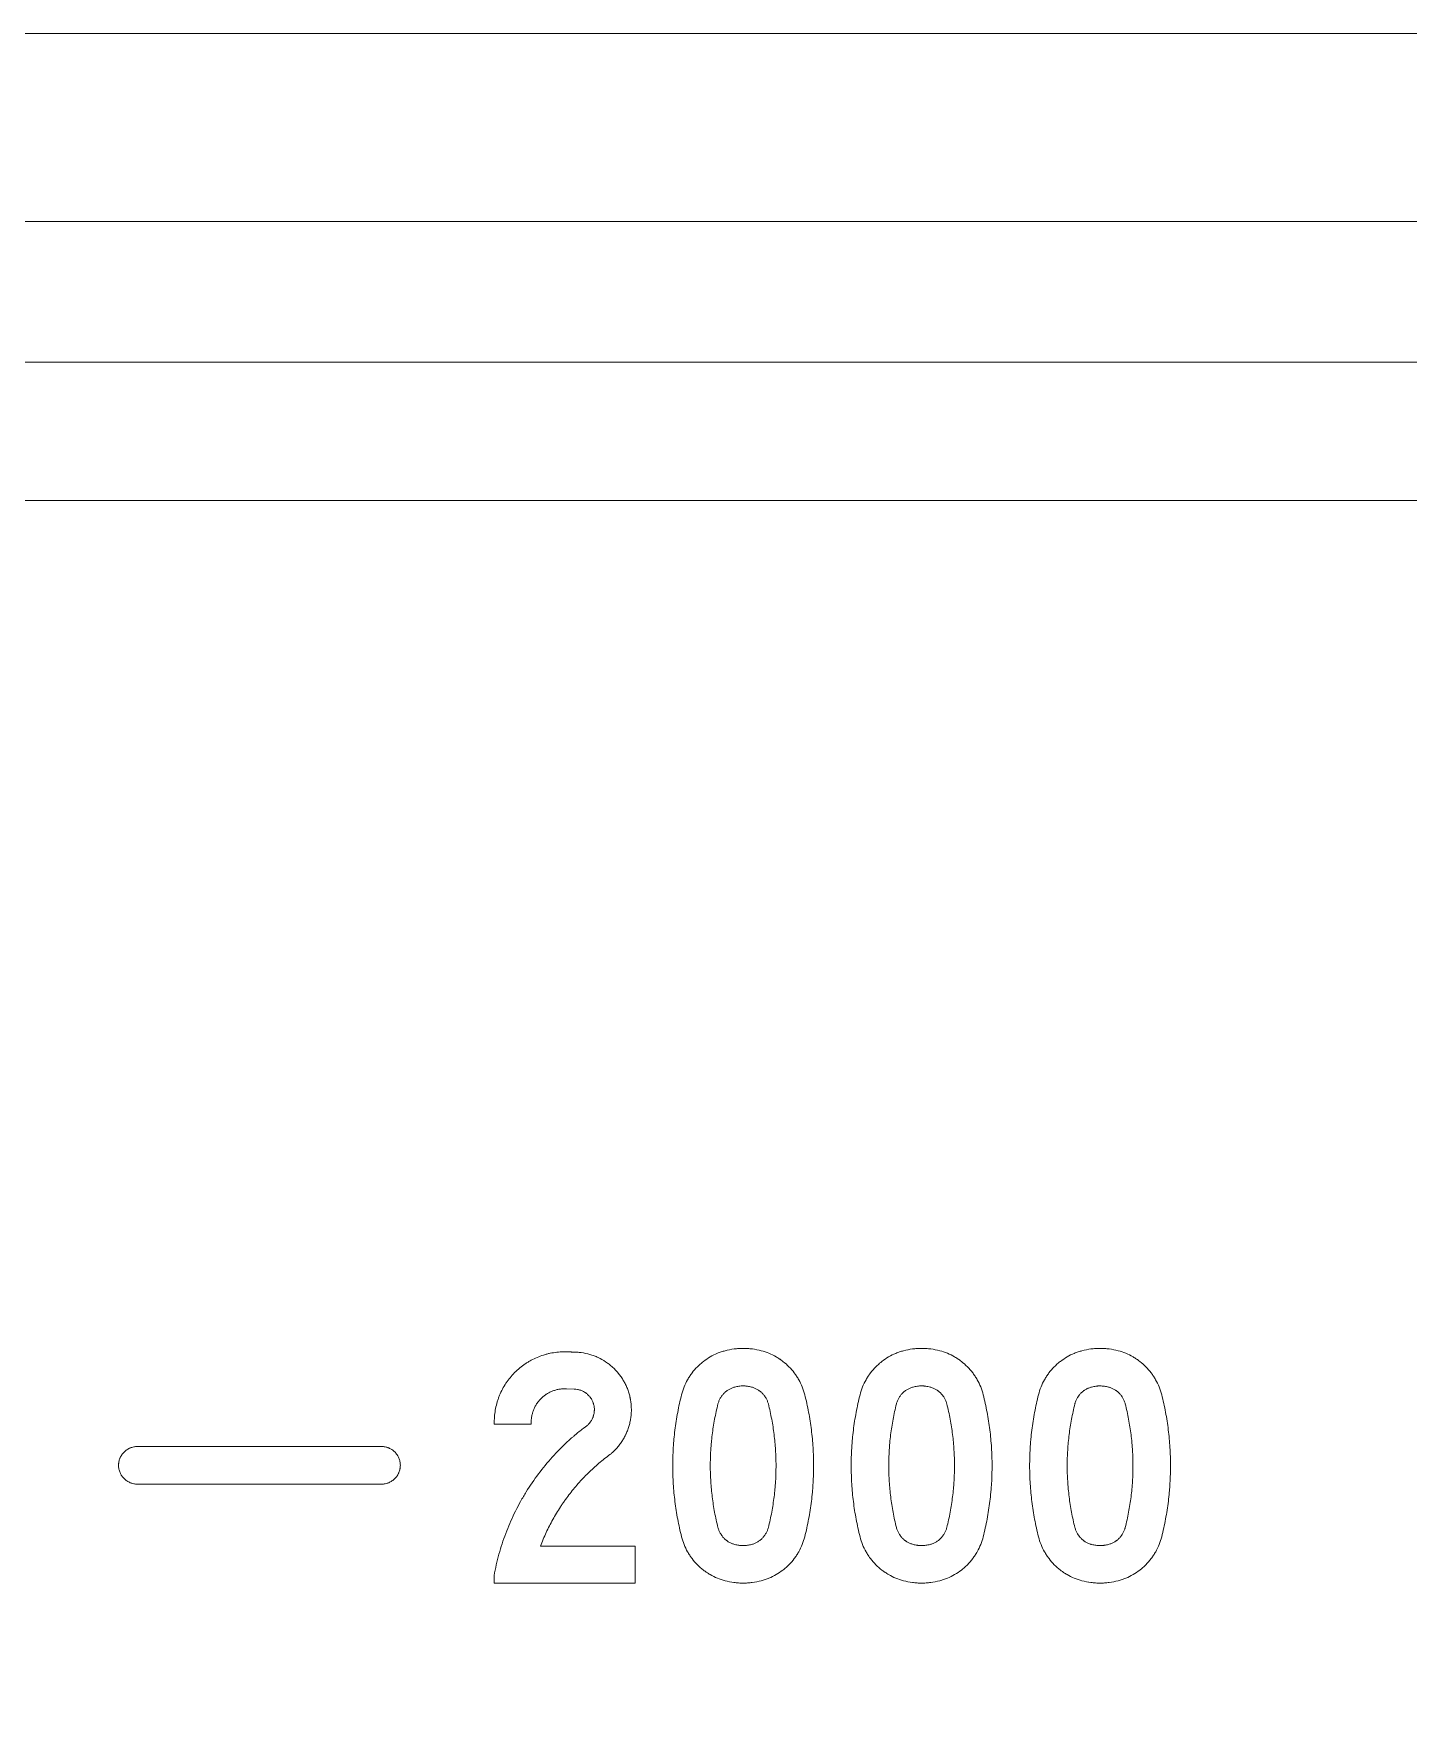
# Model space of a CAD drawing. Header units: millimetres. Extents: x 4664 to 8864, y -38 to 2932.
# Drawn here: x 5854.3 to 5879.79, y 1140.01 to 1171.16 of the extents above; entities that cross this region are included whole.
import ezdxf

# ---------------------------------------------------------------- set-up
doc = ezdxf.new("R2010")
doc.units = ezdxf.units.MM

msp = doc.modelspace()

# ---------------------------------------------------------------- linework, layer by layer
at = {"lineweight": 5}
for p, q in [((5649.295, 1171.16), (5963.831, 1171.16)), ((5963.831, 1167.678), (5649.295, 1167.678)), ((5961.219, 1165.066), (5842.99, 1165.066)), ((5926.807, 1162.505), (5843.507, 1162.505)), ((5864.321, 1146.025), (5864.182, 1146.029)), ((5862.84, 1145.376), (5862.84, 1145.413)), ((5863.526, 1145.376), (5862.84, 1145.376)), ((5856.223, 1144.959), (5860.75, 1144.959)), ((5860.75, 1144.263), (5856.223, 1144.263)), ((5863.697, 1143.112), (5865.452, 1143.112)), ((5865.452, 1143.112), (5865.452, 1142.427)), ((5862.84, 1142.427), (5862.84, 1142.553)), ((5865.452, 1142.427), (5862.84, 1142.427))]:
    msp.add_line(p, q, dxfattribs=at)
for radius, start, end in [(143.338, 281.4552, 357.26473), (120.442, 285.01823, 356.70933)]:
    msp.add_arc((5806.563, 1169.419), radius, start, end, dxfattribs=at)
for points, knots in [([(5862.84, 1145.413), (5862.84, 1145.456), (5862.842, 1145.498), (5862.85, 1145.582), (5862.856, 1145.624), (5862.873, 1145.707), (5862.883, 1145.748), (5862.898, 1145.799), (5862.901, 1145.809), (5862.908, 1145.83), (5862.912, 1145.84), (5862.922, 1145.87), (5862.93, 1145.89), (5862.954, 1145.949), (5862.99, 1146.026), (5863.034, 1146.098), (5863.069, 1146.151), (5863.081, 1146.169), (5863.1, 1146.194), (5863.106, 1146.203), (5863.119, 1146.22), (5863.126, 1146.228), (5863.16, 1146.269), (5863.188, 1146.301), (5863.248, 1146.361), (5863.279, 1146.389), (5863.344, 1146.443), (5863.378, 1146.468), (5863.422, 1146.498), (5863.431, 1146.504), (5863.449, 1146.516), (5863.476, 1146.532), (5863.503, 1146.548), (5863.559, 1146.578), (5863.634, 1146.615), (5863.713, 1146.644), (5863.774, 1146.662), (5863.794, 1146.668), (5863.825, 1146.676), (5863.835, 1146.679), (5863.855, 1146.684), (5863.866, 1146.686), (5863.918, 1146.697), (5864.001, 1146.71), (5864.085, 1146.715), (5864.127, 1146.715)], [0, 0, 0, 0, 0.0625, 0.0625, 0.125, 0.125, 0.1875, 0.1875, 0.203125, 0.203125, 0.21875, 0.21875, 0.25, 0.25, 0.3125, 0.375, 0.375, 0.40625, 0.40625, 0.421875, 0.421875, 0.4375, 0.4375, 0.5, 0.5, 0.5625, 0.5625, 0.625, 0.625, 0.640625, 0.640625, 0.65625, 0.6875, 0.6875, 0.75, 0.8125, 0.8125, 0.84375, 0.84375, 0.859375, 0.859375, 0.875, 0.875, 0.9375, 1, 1, 1, 1]), ([(5864.127, 1146.715), (5864.13, 1146.715), (5864.136, 1146.716), (5864.146, 1146.716), (5864.155, 1146.716), (5864.165, 1146.716), (5864.175, 1146.715), (5864.184, 1146.715), (5864.194, 1146.715), (5864.203, 1146.715), (5864.213, 1146.715), (5864.223, 1146.714), (5864.233, 1146.714), (5864.243, 1146.714), (5864.252, 1146.713), (5864.262, 1146.713), (5864.272, 1146.712), (5864.282, 1146.711), (5864.289, 1146.711), (5864.292, 1146.711)], [0, 0, 0, 0, 0.056923, 0.114084, 0.171482, 0.229117, 0.28699, 0.345101, 0.40345, 0.462035, 0.520859, 0.57992, 0.639219, 0.698755, 0.758529, 0.81854, 0.878789, 0.939276, 1, 1, 1, 1]), ([(5864.292, 1146.711), (5864.32, 1146.711), (5864.374, 1146.71), (5864.427, 1146.705), (5864.507, 1146.694), (5864.56, 1146.683), (5864.625, 1146.664), (5864.638, 1146.66), (5864.664, 1146.651), (5864.677, 1146.647), (5864.715, 1146.632), (5864.739, 1146.622), (5864.813, 1146.588), (5864.859, 1146.561), (5864.927, 1146.516), (5864.949, 1146.501), (5864.976, 1146.48), (5864.981, 1146.475), (5864.991, 1146.467), (5865.007, 1146.454), (5865.022, 1146.44), (5865.072, 1146.395), (5865.109, 1146.356), (5865.16, 1146.293), (5865.176, 1146.271), (5865.199, 1146.238), (5865.207, 1146.226), (5865.218, 1146.209), (5865.222, 1146.203), (5865.229, 1146.191), (5865.246, 1146.162), (5865.275, 1146.108), (5865.308, 1146.034), (5865.334, 1145.957), (5865.349, 1145.904), (5865.356, 1145.871), (5865.358, 1145.864), (5865.36, 1145.85), (5865.364, 1145.83), (5865.368, 1145.81), (5865.374, 1145.77), (5865.38, 1145.715), (5865.382, 1145.634), (5865.38, 1145.579), (5865.376, 1145.538), (5865.375, 1145.524), (5865.371, 1145.497), (5865.37, 1145.483), (5865.363, 1145.443), (5865.352, 1145.389), (5865.33, 1145.31), (5865.311, 1145.259), (5865.295, 1145.221), (5865.287, 1145.202), (5865.278, 1145.183), (5865.272, 1145.171), (5865.269, 1145.164), (5865.254, 1145.134), (5865.227, 1145.086), (5865.182, 1145.017), (5865.132, 1144.953), (5865.095, 1144.912), (5865.066, 1144.882), (5865.056, 1144.873), (5865.036, 1144.854), (5865.026, 1144.844), (5865.015, 1144.835)], [0, 0, 0, 0, 0.03125, 0.0625, 0.0625, 0.125, 0.125, 0.140625, 0.140625, 0.15625, 0.15625, 0.1875, 0.1875, 0.25, 0.25, 0.28125, 0.28125, 0.289063, 0.289063, 0.296875, 0.3125, 0.3125, 0.375, 0.375, 0.40625, 0.40625, 0.421875, 0.421875, 0.429688, 0.429688, 0.4375, 0.46875, 0.5, 0.53125, 0.5625, 0.5625, 0.570313, 0.570313, 0.578125, 0.59375, 0.59375, 0.625, 0.65625, 0.6875, 0.6875, 0.703125, 0.703125, 0.71875, 0.71875, 0.75, 0.78125, 0.8125, 0.8125, 0.828125, 0.835938, 0.835938, 0.84375, 0.84375, 0.875, 0.90625, 0.9375, 0.96875, 0.96875, 0.984375, 0.984375, 1, 1, 1, 1]), ([(5866.312, 1145.92), (5866.324, 1145.969), (5866.34, 1146.017), (5866.377, 1146.11), (5866.399, 1146.155), (5866.436, 1146.22), (5866.449, 1146.242), (5866.477, 1146.284), (5866.491, 1146.305), (5866.537, 1146.365), (5866.57, 1146.403), (5866.622, 1146.456), (5866.641, 1146.473), (5866.669, 1146.498), (5866.678, 1146.506), (5866.698, 1146.522), (5866.708, 1146.53), (5866.758, 1146.569), (5866.799, 1146.597), (5866.885, 1146.647), (5866.93, 1146.669), (5866.999, 1146.697), (5867.022, 1146.706), (5867.07, 1146.722), (5867.094, 1146.729), (5867.118, 1146.736)], [0, 0, 0, 0, 0.125, 0.125, 0.25, 0.25, 0.3125, 0.3125, 0.375, 0.375, 0.5, 0.5, 0.5625, 0.5625, 0.59375, 0.59375, 0.625, 0.625, 0.75, 0.75, 0.875, 0.875, 0.9375, 0.9375, 1, 1, 1, 1]), ([(5867.118, 1146.736), (5867.173, 1146.751), (5867.229, 1146.761), (5867.341, 1146.776), (5867.397, 1146.78), (5867.481, 1146.78), (5867.51, 1146.779), (5867.552, 1146.776), (5867.566, 1146.775), (5867.595, 1146.772), (5867.609, 1146.771), (5867.679, 1146.761), (5867.735, 1146.75), (5867.79, 1146.736)], [0, 0, 0, 0, 0.25, 0.25, 0.5, 0.5, 0.625, 0.625, 0.6875, 0.6875, 0.75, 0.75, 1, 1, 1, 1]), ([(5867.79, 1146.736), (5867.735, 1146.75), (5867.68, 1146.761), (5867.568, 1146.776), (5867.512, 1146.78), (5867.427, 1146.78), (5867.399, 1146.779), (5867.357, 1146.776), (5867.342, 1146.775), (5867.314, 1146.772), (5867.3, 1146.771), (5867.229, 1146.762), (5867.173, 1146.751), (5867.118, 1146.736)], [0, 0, 0, 0, 0.25, 0.25, 0.5, 0.5, 0.625, 0.625, 0.6875, 0.6875, 0.75, 0.75, 1, 1, 1, 1]), ([(5867.79, 1146.736), (5867.839, 1146.723), (5867.886, 1146.707), (5867.978, 1146.669), (5868.023, 1146.647), (5868.087, 1146.609), (5868.109, 1146.596), (5868.135, 1146.578), (5868.14, 1146.575), (5868.15, 1146.567), (5868.166, 1146.557), (5868.181, 1146.545), (5868.23, 1146.507), (5868.268, 1146.474), (5868.338, 1146.403), (5868.371, 1146.365), (5868.405, 1146.32), (5868.409, 1146.315), (5868.416, 1146.305), (5868.42, 1146.299), (5868.431, 1146.284), (5868.438, 1146.274), (5868.459, 1146.242), (5868.472, 1146.22), (5868.509, 1146.155), (5868.53, 1146.11), (5868.568, 1146.017), (5868.583, 1145.969), (5868.596, 1145.92)], [0, 0, 0, 0, 0.125, 0.125, 0.25, 0.25, 0.3125, 0.3125, 0.328125, 0.328125, 0.34375, 0.375, 0.375, 0.5, 0.5, 0.625, 0.625, 0.640625, 0.640625, 0.65625, 0.65625, 0.6875, 0.6875, 0.75, 0.75, 0.875, 0.875, 1, 1, 1, 1]), ([(5869.62, 1145.92), (5869.633, 1145.969), (5869.648, 1146.017), (5869.686, 1146.11), (5869.707, 1146.155), (5869.738, 1146.21), (5869.745, 1146.22), (5869.758, 1146.242), (5869.765, 1146.253), (5869.785, 1146.285), (5869.8, 1146.305), (5869.845, 1146.365), (5869.878, 1146.403), (5869.931, 1146.456), (5869.949, 1146.473), (5869.977, 1146.498), (5869.992, 1146.511), (5870.006, 1146.522), (5870.016, 1146.53), (5870.021, 1146.534), (5870.066, 1146.569), (5870.108, 1146.597), (5870.194, 1146.647), (5870.238, 1146.669), (5870.296, 1146.692), (5870.307, 1146.697), (5870.331, 1146.706), (5870.343, 1146.71), (5870.378, 1146.722), (5870.402, 1146.729), (5870.426, 1146.736)], [0, 0, 0, 0, 0.125, 0.125, 0.25, 0.25, 0.28125, 0.28125, 0.3125, 0.3125, 0.375, 0.375, 0.5, 0.5, 0.5625, 0.5625, 0.59375, 0.609375, 0.609375, 0.625, 0.625, 0.75, 0.75, 0.875, 0.875, 0.90625, 0.90625, 0.9375, 0.9375, 1, 1, 1, 1]), ([(5870.426, 1146.736), (5870.482, 1146.751), (5870.537, 1146.761), (5870.649, 1146.776), (5870.705, 1146.78), (5870.79, 1146.78), (5870.818, 1146.779), (5870.861, 1146.776), (5870.875, 1146.775), (5870.903, 1146.772), (5870.917, 1146.771), (5870.988, 1146.761), (5871.043, 1146.75), (5871.098, 1146.736)], [0, 0, 0, 0, 0.25, 0.25, 0.5, 0.5, 0.625, 0.625, 0.6875, 0.6875, 0.75, 0.75, 1, 1, 1, 1]), ([(5871.098, 1146.736), (5871.043, 1146.75), (5870.988, 1146.761), (5870.876, 1146.776), (5870.82, 1146.78), (5870.736, 1146.78), (5870.708, 1146.779), (5870.665, 1146.776), (5870.651, 1146.775), (5870.622, 1146.772), (5870.608, 1146.771), (5870.538, 1146.762), (5870.482, 1146.751), (5870.426, 1146.736)], [0, 0, 0, 0, 0.25, 0.25, 0.5, 0.5, 0.625, 0.625, 0.6875, 0.6875, 0.75, 0.75, 1, 1, 1, 1]), ([(5871.098, 1146.736), (5871.147, 1146.723), (5871.194, 1146.707), (5871.286, 1146.669), (5871.331, 1146.647), (5871.396, 1146.609), (5871.417, 1146.596), (5871.443, 1146.578), (5871.448, 1146.575), (5871.459, 1146.568), (5871.474, 1146.557), (5871.489, 1146.545), (5871.539, 1146.507), (5871.576, 1146.474), (5871.646, 1146.403), (5871.679, 1146.365), (5871.713, 1146.32), (5871.717, 1146.315), (5871.725, 1146.305), (5871.728, 1146.3), (5871.739, 1146.284), (5871.746, 1146.274), (5871.767, 1146.242), (5871.78, 1146.221), (5871.817, 1146.155), (5871.839, 1146.11), (5871.876, 1146.017), (5871.892, 1145.969), (5871.904, 1145.92)], [0, 0, 0, 0, 0.125, 0.125, 0.25, 0.25, 0.3125, 0.3125, 0.328125, 0.328125, 0.34375, 0.375, 0.375, 0.5, 0.5, 0.625, 0.625, 0.640625, 0.640625, 0.65625, 0.65625, 0.6875, 0.6875, 0.75, 0.75, 0.875, 0.875, 1, 1, 1, 1]), ([(5872.929, 1145.92), (5872.941, 1145.969), (5872.957, 1146.017), (5872.994, 1146.11), (5873.016, 1146.155), (5873.047, 1146.21), (5873.053, 1146.221), (5873.066, 1146.242), (5873.073, 1146.253), (5873.094, 1146.285), (5873.108, 1146.305), (5873.154, 1146.365), (5873.187, 1146.403), (5873.239, 1146.456), (5873.258, 1146.474), (5873.286, 1146.499), (5873.3, 1146.511), (5873.315, 1146.523), (5873.325, 1146.531), (5873.33, 1146.534), (5873.375, 1146.569), (5873.416, 1146.597), (5873.502, 1146.647), (5873.547, 1146.669), (5873.604, 1146.692), (5873.616, 1146.697), (5873.639, 1146.706), (5873.651, 1146.71), (5873.687, 1146.722), (5873.711, 1146.729), (5873.735, 1146.736)], [0, 0, 0, 0, 0.125, 0.125, 0.25, 0.25, 0.28125, 0.28125, 0.3125, 0.3125, 0.375, 0.375, 0.5, 0.5, 0.5625, 0.5625, 0.59375, 0.609375, 0.609375, 0.625, 0.625, 0.75, 0.75, 0.875, 0.875, 0.90625, 0.90625, 0.9375, 0.9375, 1, 1, 1, 1]), ([(5873.735, 1146.736), (5873.79, 1146.751), (5873.846, 1146.761), (5873.957, 1146.776), (5874.014, 1146.78), (5874.098, 1146.78), (5874.126, 1146.779), (5874.169, 1146.776), (5874.183, 1146.775), (5874.211, 1146.772), (5874.226, 1146.771), (5874.296, 1146.761), (5874.352, 1146.75), (5874.407, 1146.736)], [0, 0, 0, 0, 0.25, 0.25, 0.5, 0.5, 0.625, 0.625, 0.6875, 0.6875, 0.75, 0.75, 1, 1, 1, 1]), ([(5874.407, 1146.736), (5874.352, 1146.75), (5874.296, 1146.761), (5874.185, 1146.776), (5874.129, 1146.78), (5874.044, 1146.78), (5874.016, 1146.779), (5873.973, 1146.776), (5873.959, 1146.775), (5873.931, 1146.772), (5873.917, 1146.771), (5873.846, 1146.762), (5873.79, 1146.751), (5873.735, 1146.736)], [0, 0, 0, 0, 0.25, 0.25, 0.5, 0.5, 0.625, 0.625, 0.6875, 0.6875, 0.75, 0.75, 1, 1, 1, 1]), ([(5874.407, 1146.736), (5874.455, 1146.723), (5874.503, 1146.707), (5874.594, 1146.669), (5874.639, 1146.647), (5874.704, 1146.609), (5874.725, 1146.596), (5874.751, 1146.579), (5874.756, 1146.575), (5874.767, 1146.568), (5874.782, 1146.557), (5874.797, 1146.546), (5874.847, 1146.507), (5874.884, 1146.474), (5874.954, 1146.403), (5874.987, 1146.366), (5875.021, 1146.32), (5875.025, 1146.315), (5875.033, 1146.305), (5875.036, 1146.3), (5875.047, 1146.284), (5875.055, 1146.274), (5875.075, 1146.242), (5875.088, 1146.221), (5875.125, 1146.155), (5875.147, 1146.11), (5875.184, 1146.017), (5875.2, 1145.969), (5875.213, 1145.92)], [0, 0, 0, 0, 0.125, 0.125, 0.25, 0.25, 0.3125, 0.3125, 0.328125, 0.328125, 0.34375, 0.375, 0.375, 0.5, 0.5, 0.625, 0.625, 0.640625, 0.640625, 0.65625, 0.65625, 0.6875, 0.6875, 0.75, 0.75, 0.875, 0.875, 1, 1, 1, 1]), ([(5864.182, 1146.029), (5864.16, 1146.03), (5864.138, 1146.03), (5864.095, 1146.029), (5864.074, 1146.027), (5864.031, 1146.02), (5864.01, 1146.016), (5863.978, 1146.008), (5863.968, 1146.005), (5863.947, 1145.998), (5863.937, 1145.995), (5863.906, 1145.984), (5863.867, 1145.966), (5863.829, 1145.945), (5863.806, 1145.93), (5863.801, 1145.927), (5863.792, 1145.921), (5863.788, 1145.918), (5863.774, 1145.908), (5863.766, 1145.902), (5863.74, 1145.881), (5863.707, 1145.852), (5863.678, 1145.82), (5863.657, 1145.795), (5863.651, 1145.786), (5863.641, 1145.773), (5863.638, 1145.768), (5863.631, 1145.759), (5863.628, 1145.755), (5863.613, 1145.732), (5863.592, 1145.694), (5863.574, 1145.654), (5863.562, 1145.623), (5863.558, 1145.613), (5863.553, 1145.597), (5863.552, 1145.592), (5863.549, 1145.582), (5863.547, 1145.576), (5863.54, 1145.55), (5863.536, 1145.528), (5863.529, 1145.485), (5863.527, 1145.464), (5863.525, 1145.42), (5863.525, 1145.398), (5863.526, 1145.376)], [0, 0, 0, 0, 0.0625, 0.0625, 0.125, 0.125, 0.1875, 0.1875, 0.21875, 0.21875, 0.25, 0.25, 0.3125, 0.375, 0.375, 0.390625, 0.390625, 0.40625, 0.40625, 0.4375, 0.4375, 0.5, 0.5625, 0.5625, 0.59375, 0.59375, 0.609375, 0.609375, 0.625, 0.625, 0.6875, 0.75, 0.75, 0.78125, 0.78125, 0.796875, 0.796875, 0.8125, 0.8125, 0.875, 0.875, 0.9375, 0.9375, 1, 1, 1, 1]), ([(5864.51, 1145.312), (5864.528, 1145.323), (5864.561, 1145.347), (5864.591, 1145.376), (5864.608, 1145.396), (5864.611, 1145.4), (5864.617, 1145.408), (5864.627, 1145.421), (5864.635, 1145.434), (5864.651, 1145.46), (5864.66, 1145.479), (5864.67, 1145.503), (5864.672, 1145.508), (5864.675, 1145.518), (5864.68, 1145.533), (5864.684, 1145.548), (5864.691, 1145.578), (5864.694, 1145.598), (5864.695, 1145.624), (5864.695, 1145.63), (5864.696, 1145.64), (5864.696, 1145.656), (5864.695, 1145.671), (5864.691, 1145.702), (5864.688, 1145.722), (5864.681, 1145.747), (5864.679, 1145.752), (5864.676, 1145.762), (5864.671, 1145.777), (5864.665, 1145.791), (5864.653, 1145.819), (5864.643, 1145.837), (5864.628, 1145.858), (5864.626, 1145.862), (5864.619, 1145.871), (5864.616, 1145.875), (5864.607, 1145.887), (5864.6, 1145.895), (5864.579, 1145.917), (5864.564, 1145.931), (5864.544, 1145.947), (5864.54, 1145.95), (5864.532, 1145.956), (5864.528, 1145.959), (5864.515, 1145.967), (5864.506, 1145.973), (5864.479, 1145.987), (5864.461, 1145.996), (5864.432, 1146.006), (5864.422, 1146.009), (5864.407, 1146.013), (5864.402, 1146.014), (5864.392, 1146.017), (5864.387, 1146.018), (5864.362, 1146.022), (5864.342, 1146.025), (5864.321, 1146.025)], [0, 0, 0, 0, 0.0625, 0.125, 0.125, 0.140625, 0.140625, 0.15625, 0.1875, 0.1875, 0.25, 0.25, 0.265625, 0.265625, 0.28125, 0.3125, 0.3125, 0.375, 0.375, 0.390625, 0.390625, 0.40625, 0.4375, 0.4375, 0.5, 0.5, 0.515625, 0.515625, 0.53125, 0.5625, 0.5625, 0.625, 0.625, 0.640625, 0.640625, 0.65625, 0.65625, 0.6875, 0.6875, 0.75, 0.75, 0.765625, 0.765625, 0.78125, 0.78125, 0.8125, 0.8125, 0.875, 0.875, 0.90625, 0.90625, 0.921875, 0.921875, 0.9375, 0.9375, 1, 1, 1, 1]), ([(5866.987, 1145.749), (5866.992, 1145.768), (5866.998, 1145.786), (5867.012, 1145.822), (5867.021, 1145.839), (5867.035, 1145.865), (5867.04, 1145.873), (5867.051, 1145.889), (5867.056, 1145.897), (5867.074, 1145.92), (5867.086, 1145.935), (5867.107, 1145.955), (5867.114, 1145.962), (5867.128, 1145.975), (5867.135, 1145.981), (5867.159, 1145.999), (5867.175, 1146.009), (5867.208, 1146.028), (5867.225, 1146.037), (5867.251, 1146.048), (5867.26, 1146.051), (5867.279, 1146.057), (5867.288, 1146.06), (5867.297, 1146.063)], [0, 0, 0, 0, 0.125, 0.125, 0.25, 0.25, 0.3125, 0.3125, 0.375, 0.375, 0.5, 0.5, 0.5625, 0.5625, 0.625, 0.625, 0.75, 0.75, 0.875, 0.875, 0.9375, 0.9375, 1, 1, 1, 1]), ([(5867.297, 1146.063), (5867.323, 1146.07), (5867.349, 1146.075), (5867.401, 1146.082), (5867.427, 1146.083), (5867.467, 1146.083), (5867.48, 1146.083), (5867.5, 1146.082), (5867.506, 1146.081), (5867.52, 1146.08), (5867.526, 1146.079), (5867.559, 1146.075), (5867.585, 1146.07), (5867.611, 1146.063)], [0, 0, 0, 0, 0.25, 0.25, 0.5, 0.5, 0.625, 0.625, 0.6875, 0.6875, 0.75, 0.75, 1, 1, 1, 1]), ([(5867.611, 1146.063), (5867.629, 1146.058), (5867.648, 1146.052), (5867.683, 1146.037), (5867.7, 1146.028), (5867.725, 1146.014), (5867.733, 1146.009), (5867.745, 1146.001), (5867.749, 1145.998), (5867.757, 1145.992), (5867.761, 1145.989), (5867.78, 1145.975), (5867.795, 1145.962), (5867.822, 1145.935), (5867.834, 1145.92), (5867.849, 1145.901), (5867.852, 1145.897), (5867.857, 1145.889), (5867.865, 1145.877), (5867.873, 1145.865), (5867.887, 1145.839), (5867.896, 1145.822), (5867.91, 1145.786), (5867.916, 1145.768), (5867.921, 1145.749)], [0, 0, 0, 0, 0.125, 0.125, 0.25, 0.25, 0.3125, 0.3125, 0.34375, 0.34375, 0.375, 0.375, 0.5, 0.5, 0.625, 0.625, 0.65625, 0.65625, 0.6875, 0.75, 0.75, 0.875, 0.875, 1, 1, 1, 1]), ([(5870.295, 1145.749), (5870.3, 1145.768), (5870.306, 1145.786), (5870.321, 1145.822), (5870.329, 1145.839), (5870.343, 1145.865), (5870.348, 1145.873), (5870.359, 1145.889), (5870.365, 1145.897), (5870.382, 1145.92), (5870.395, 1145.935), (5870.415, 1145.955), (5870.422, 1145.962), (5870.436, 1145.975), (5870.444, 1145.981), (5870.467, 1145.999), (5870.483, 1146.009), (5870.516, 1146.028), (5870.533, 1146.037), (5870.56, 1146.048), (5870.569, 1146.051), (5870.587, 1146.057), (5870.596, 1146.06), (5870.606, 1146.063)], [0, 0, 0, 0, 0.125, 0.125, 0.25, 0.25, 0.3125, 0.3125, 0.375, 0.375, 0.5, 0.5, 0.5625, 0.5625, 0.625, 0.625, 0.75, 0.75, 0.875, 0.875, 0.9375, 0.9375, 1, 1, 1, 1]), ([(5870.606, 1146.063), (5870.631, 1146.07), (5870.657, 1146.075), (5870.709, 1146.082), (5870.736, 1146.083), (5870.775, 1146.083), (5870.788, 1146.083), (5870.808, 1146.082), (5870.815, 1146.081), (5870.828, 1146.08), (5870.835, 1146.079), (5870.867, 1146.075), (5870.893, 1146.07), (5870.919, 1146.063)], [0, 0, 0, 0, 0.25, 0.25, 0.5, 0.5, 0.625, 0.625, 0.6875, 0.6875, 0.75, 0.75, 1, 1, 1, 1]), ([(5870.919, 1146.063), (5870.938, 1146.058), (5870.956, 1146.052), (5870.991, 1146.037), (5871.008, 1146.028), (5871.033, 1146.014), (5871.042, 1146.009), (5871.054, 1146.001), (5871.058, 1145.998), (5871.066, 1145.992), (5871.069, 1145.99), (5871.088, 1145.975), (5871.103, 1145.962), (5871.13, 1145.935), (5871.142, 1145.92), (5871.157, 1145.901), (5871.16, 1145.897), (5871.166, 1145.889), (5871.174, 1145.877), (5871.181, 1145.865), (5871.196, 1145.839), (5871.204, 1145.822), (5871.218, 1145.786), (5871.224, 1145.768), (5871.229, 1145.749)], [0, 0, 0, 0, 0.125, 0.125, 0.25, 0.25, 0.3125, 0.3125, 0.34375, 0.34375, 0.375, 0.375, 0.5, 0.5, 0.625, 0.625, 0.65625, 0.65625, 0.6875, 0.75, 0.75, 0.875, 0.875, 1, 1, 1, 1]), ([(5873.914, 1146.063), (5873.895, 1146.058), (5873.859, 1146.046), (5873.825, 1146.029), (5873.8, 1146.014), (5873.792, 1146.009), (5873.78, 1146.001), (5873.776, 1145.998), (5873.768, 1145.993), (5873.764, 1145.99), (5873.745, 1145.975), (5873.73, 1145.962), (5873.703, 1145.935), (5873.691, 1145.921), (5873.676, 1145.901), (5873.673, 1145.897), (5873.667, 1145.889), (5873.659, 1145.877), (5873.652, 1145.865), (5873.637, 1145.84), (5873.629, 1145.822), (5873.618, 1145.795), (5873.615, 1145.786), (5873.61, 1145.772), (5873.609, 1145.768), (5873.606, 1145.758), (5873.605, 1145.754), (5873.604, 1145.749)], [0, 0, 0, 0, 0.125, 0.25, 0.25, 0.3125, 0.3125, 0.34375, 0.34375, 0.375, 0.375, 0.5, 0.5, 0.625, 0.625, 0.65625, 0.65625, 0.6875, 0.75, 0.75, 0.875, 0.875, 0.9375, 0.9375, 0.96875, 0.96875, 1, 1, 1, 1]), ([(5874.227, 1146.063), (5874.202, 1146.07), (5874.176, 1146.075), (5874.124, 1146.081), (5874.098, 1146.083), (5874.058, 1146.083), (5874.045, 1146.083), (5874.025, 1146.082), (5874.019, 1146.081), (5874.005, 1146.08), (5873.999, 1146.079), (5873.966, 1146.075), (5873.94, 1146.07), (5873.914, 1146.063)], [0, 0, 0, 0, 0.25, 0.25, 0.5, 0.5, 0.625, 0.625, 0.6875, 0.6875, 0.75, 0.75, 1, 1, 1, 1]), ([(5874.537, 1145.749), (5874.533, 1145.768), (5874.527, 1145.786), (5874.512, 1145.822), (5874.504, 1145.84), (5874.49, 1145.865), (5874.484, 1145.873), (5874.476, 1145.885), (5874.474, 1145.889), (5874.468, 1145.897), (5874.465, 1145.901), (5874.451, 1145.92), (5874.425, 1145.949), (5874.397, 1145.975), (5874.378, 1145.99), (5874.374, 1145.993), (5874.366, 1145.998), (5874.354, 1146.006), (5874.342, 1146.014), (5874.317, 1146.028), (5874.3, 1146.037), (5874.273, 1146.048), (5874.264, 1146.051), (5874.251, 1146.056), (5874.246, 1146.057), (5874.237, 1146.06), (5874.232, 1146.061), (5874.227, 1146.063)], [0, 0, 0, 0, 0.125, 0.125, 0.25, 0.25, 0.3125, 0.3125, 0.34375, 0.34375, 0.375, 0.375, 0.5, 0.625, 0.625, 0.65625, 0.65625, 0.6875, 0.75, 0.75, 0.875, 0.875, 0.9375, 0.9375, 0.96875, 0.96875, 1, 1, 1, 1]), ([(5866.312, 1143.287), (5866.285, 1143.395), (5866.261, 1143.503), (5866.22, 1143.72), (5866.186, 1143.937), (5866.155, 1144.266), (5866.148, 1144.486), (5866.148, 1144.707), (5866.151, 1144.818), (5866.16, 1144.956), (5866.161, 1144.984), (5866.166, 1145.04), (5866.168, 1145.068), (5866.176, 1145.151), (5866.182, 1145.207), (5866.202, 1145.373), (5866.237, 1145.593), (5866.284, 1145.811), (5866.312, 1145.92)], [0, 0, 0, 0, 0.125, 0.125, 0.25, 0.375, 0.5, 0.5, 0.625, 0.625, 0.65625, 0.65625, 0.6875, 0.6875, 0.75, 0.75, 0.875, 1, 1, 1, 1]), ([(5866.987, 1143.458), (5866.963, 1143.551), (5866.943, 1143.646), (5866.907, 1143.834), (5866.878, 1144.024), (5866.851, 1144.309), (5866.845, 1144.501), (5866.844, 1144.693), (5866.847, 1144.79), (5866.855, 1144.911), (5866.856, 1144.935), (5866.86, 1144.983), (5866.862, 1145.007), (5866.869, 1145.08), (5866.874, 1145.128), (5866.892, 1145.273), (5866.922, 1145.465), (5866.963, 1145.654), (5866.987, 1145.749)], [0, 0, 0, 0, 0.125, 0.125, 0.25, 0.375, 0.5, 0.5, 0.625, 0.625, 0.65625, 0.65625, 0.6875, 0.6875, 0.75, 0.75, 0.875, 1, 1, 1, 1]), ([(5867.921, 1145.749), (5867.944, 1145.655), (5867.965, 1145.561), (5868.001, 1145.372), (5868.03, 1145.183), (5868.057, 1144.897), (5868.063, 1144.705), (5868.063, 1144.513), (5868.061, 1144.416), (5868.053, 1144.296), (5868.052, 1144.271), (5868.048, 1144.223), (5868.046, 1144.199), (5868.039, 1144.126), (5868.034, 1144.078), (5868.016, 1143.933), (5867.986, 1143.742), (5867.945, 1143.552), (5867.921, 1143.458)], [0, 0, 0, 0, 0.125, 0.125, 0.25, 0.375, 0.5, 0.5, 0.625, 0.625, 0.65625, 0.65625, 0.6875, 0.6875, 0.75, 0.75, 0.875, 1, 1, 1, 1]), ([(5868.596, 1145.92), (5868.623, 1145.812), (5868.647, 1145.704), (5868.688, 1145.487), (5868.722, 1145.269), (5868.753, 1144.94), (5868.76, 1144.72), (5868.76, 1144.499), (5868.757, 1144.389), (5868.748, 1144.25), (5868.746, 1144.222), (5868.742, 1144.166), (5868.74, 1144.139), (5868.732, 1144.055), (5868.726, 1144), (5868.706, 1143.834), (5868.671, 1143.613), (5868.623, 1143.395), (5868.596, 1143.287)], [0, 0, 0, 0, 0.125, 0.125, 0.25, 0.375, 0.5, 0.5, 0.625, 0.625, 0.65625, 0.65625, 0.6875, 0.6875, 0.75, 0.75, 0.875, 1, 1, 1, 1]), ([(5869.62, 1143.287), (5869.593, 1143.395), (5869.569, 1143.503), (5869.528, 1143.72), (5869.494, 1143.937), (5869.464, 1144.265), (5869.457, 1144.486), (5869.456, 1144.707), (5869.459, 1144.817), (5869.468, 1144.956), (5869.47, 1144.984), (5869.474, 1145.04), (5869.476, 1145.068), (5869.484, 1145.151), (5869.49, 1145.207), (5869.511, 1145.373), (5869.545, 1145.593), (5869.593, 1145.811), (5869.62, 1145.92)], [0, 0, 0, 0, 0.125, 0.125, 0.25, 0.375, 0.5, 0.5, 0.625, 0.625, 0.65625, 0.65625, 0.6875, 0.6875, 0.75, 0.75, 0.875, 1, 1, 1, 1]), ([(5870.295, 1143.458), (5870.272, 1143.551), (5870.251, 1143.645), (5870.216, 1143.834), (5870.186, 1144.024), (5870.159, 1144.309), (5870.153, 1144.501), (5870.153, 1144.693), (5870.156, 1144.79), (5870.163, 1144.911), (5870.165, 1144.935), (5870.168, 1144.983), (5870.17, 1145.007), (5870.177, 1145.08), (5870.182, 1145.128), (5870.2, 1145.273), (5870.23, 1145.465), (5870.272, 1145.654), (5870.295, 1145.749)], [0, 0, 0, 0, 0.125, 0.125, 0.25, 0.375, 0.5, 0.5, 0.625, 0.625, 0.65625, 0.65625, 0.6875, 0.6875, 0.75, 0.75, 0.875, 1, 1, 1, 1]), ([(5871.229, 1145.749), (5871.253, 1145.655), (5871.274, 1145.561), (5871.309, 1145.372), (5871.339, 1145.183), (5871.365, 1144.897), (5871.372, 1144.705), (5871.372, 1144.513), (5871.369, 1144.417), (5871.362, 1144.296), (5871.36, 1144.272), (5871.356, 1144.223), (5871.354, 1144.199), (5871.348, 1144.126), (5871.342, 1144.078), (5871.324, 1143.933), (5871.295, 1143.742), (5871.253, 1143.552), (5871.229, 1143.458)], [0, 0, 0, 0, 0.125, 0.125, 0.25, 0.375, 0.5, 0.5, 0.625, 0.625, 0.65625, 0.65625, 0.6875, 0.6875, 0.75, 0.75, 0.875, 1, 1, 1, 1]), ([(5871.904, 1145.92), (5871.932, 1145.812), (5871.955, 1145.704), (5871.996, 1145.487), (5872.03, 1145.269), (5872.061, 1144.941), (5872.068, 1144.72), (5872.068, 1144.5), (5872.065, 1144.389), (5872.057, 1144.25), (5872.055, 1144.222), (5872.05, 1144.166), (5872.048, 1144.139), (5872.04, 1144.055), (5872.034, 1144), (5872.014, 1143.834), (5871.98, 1143.613), (5871.932, 1143.395), (5871.904, 1143.287)], [0, 0, 0, 0, 0.125, 0.125, 0.25, 0.375, 0.5, 0.5, 0.625, 0.625, 0.65625, 0.65625, 0.6875, 0.6875, 0.75, 0.75, 0.875, 1, 1, 1, 1]), ([(5872.929, 1143.287), (5872.901, 1143.395), (5872.878, 1143.503), (5872.837, 1143.719), (5872.803, 1143.937), (5872.772, 1144.265), (5872.765, 1144.486), (5872.765, 1144.707), (5872.768, 1144.817), (5872.776, 1144.956), (5872.778, 1144.984), (5872.782, 1145.04), (5872.785, 1145.068), (5872.792, 1145.151), (5872.798, 1145.207), (5872.819, 1145.373), (5872.853, 1145.593), (5872.901, 1145.811), (5872.929, 1145.92)], [0, 0, 0, 0, 0.125, 0.125, 0.25, 0.375, 0.5, 0.5, 0.625, 0.625, 0.65625, 0.65625, 0.6875, 0.6875, 0.75, 0.75, 0.875, 1, 1, 1, 1]), ([(5873.604, 1145.749), (5873.58, 1145.654), (5873.559, 1145.56), (5873.524, 1145.37), (5873.494, 1145.18), (5873.467, 1144.893), (5873.461, 1144.701), (5873.461, 1144.509), (5873.464, 1144.413), (5873.472, 1144.292), (5873.473, 1144.268), (5873.477, 1144.22), (5873.479, 1144.195), (5873.486, 1144.123), (5873.491, 1144.075), (5873.509, 1143.931), (5873.539, 1143.74), (5873.58, 1143.551), (5873.604, 1143.458)], [0, 0, 0, 0, 0.125, 0.125, 0.25, 0.375, 0.5, 0.5, 0.625, 0.625, 0.65625, 0.65625, 0.6875, 0.6875, 0.75, 0.75, 0.875, 1, 1, 1, 1]), ([(5874.537, 1143.458), (5874.561, 1143.552), (5874.582, 1143.647), (5874.618, 1143.836), (5874.647, 1144.027), (5874.674, 1144.313), (5874.68, 1144.505), (5874.68, 1144.697), (5874.677, 1144.793), (5874.67, 1144.914), (5874.668, 1144.938), (5874.664, 1144.986), (5874.662, 1145.011), (5874.656, 1145.083), (5874.65, 1145.131), (5874.632, 1145.275), (5874.603, 1145.466), (5874.561, 1145.655), (5874.537, 1145.749)], [0, 0, 0, 0, 0.125, 0.125, 0.25, 0.375, 0.5, 0.5, 0.625, 0.625, 0.65625, 0.65625, 0.6875, 0.6875, 0.75, 0.75, 0.875, 1, 1, 1, 1]), ([(5875.213, 1145.92), (5875.24, 1145.812), (5875.264, 1145.704), (5875.305, 1145.487), (5875.339, 1145.269), (5875.369, 1144.941), (5875.376, 1144.721), (5875.377, 1144.5), (5875.373, 1144.389), (5875.365, 1144.25), (5875.363, 1144.222), (5875.359, 1144.167), (5875.357, 1144.139), (5875.349, 1144.055), (5875.343, 1144), (5875.322, 1143.834), (5875.288, 1143.613), (5875.24, 1143.395), (5875.213, 1143.287)], [0, 0, 0, 0, 0.125, 0.125, 0.25, 0.375, 0.5, 0.5, 0.625, 0.625, 0.65625, 0.65625, 0.6875, 0.6875, 0.75, 0.75, 0.875, 1, 1, 1, 1]), ([(5862.846, 1142.618), (5862.872, 1142.751), (5862.904, 1142.883), (5862.978, 1143.141), (5863.022, 1143.269), (5863.119, 1143.519), (5863.174, 1143.642), (5863.264, 1143.823), (5863.296, 1143.883), (5863.337, 1143.957), (5863.345, 1143.972), (5863.362, 1144.002), (5863.371, 1144.016), (5863.397, 1144.06), (5863.414, 1144.089), (5863.503, 1144.233), (5863.579, 1144.345), (5863.74, 1144.56), (5863.826, 1144.663), (5864.006, 1144.862), (5864.1, 1144.958), (5864.224, 1145.073), (5864.249, 1145.096), (5864.287, 1145.129), (5864.3, 1145.14), (5864.326, 1145.163), (5864.39, 1145.218), (5864.456, 1145.271), (5864.51, 1145.312)], [0, 0, 0, 0, 0.125, 0.125, 0.25, 0.25, 0.375, 0.375, 0.4375, 0.4375, 0.453125, 0.453125, 0.46875, 0.46875, 0.5, 0.5, 0.625, 0.625, 0.75, 0.75, 0.875, 0.875, 0.90625, 0.90625, 0.921875, 0.921875, 0.9375, 1, 1, 1, 1]), ([(5856.223, 1144.263), (5856.2, 1144.263), (5856.178, 1144.265), (5856.144, 1144.272), (5856.133, 1144.274), (5856.117, 1144.279), (5856.112, 1144.281), (5856.101, 1144.285), (5856.096, 1144.287), (5856.069, 1144.298), (5856.049, 1144.308), (5856.021, 1144.327), (5856.012, 1144.334), (5855.994, 1144.348), (5855.986, 1144.356), (5855.962, 1144.38), (5855.947, 1144.397), (5855.931, 1144.421), (5855.928, 1144.425), (5855.922, 1144.435), (5855.92, 1144.44), (5855.911, 1144.455), (5855.902, 1144.476), (5855.894, 1144.497), (5855.887, 1144.519), (5855.884, 1144.53), (5855.877, 1144.563), (5855.875, 1144.586), (5855.875, 1144.62), (5855.875, 1144.632), (5855.877, 1144.649), (5855.877, 1144.655), (5855.879, 1144.666), (5855.88, 1144.672), (5855.885, 1144.7), (5855.892, 1144.722), (5855.903, 1144.748), (5855.905, 1144.753), (5855.91, 1144.764), (5855.913, 1144.769), (5855.921, 1144.784), (5855.927, 1144.794), (5855.946, 1144.823), (5855.96, 1144.841), (5855.98, 1144.861), (5855.985, 1144.865), (5855.993, 1144.873), (5855.997, 1144.876), (5856.011, 1144.887), (5856.029, 1144.901), (5856.049, 1144.913), (5856.064, 1144.921), (5856.069, 1144.923), (5856.079, 1144.928), (5856.084, 1144.931), (5856.111, 1144.941), (5856.133, 1144.948), (5856.166, 1144.955), (5856.177, 1144.956), (5856.2, 1144.959), (5856.212, 1144.959), (5856.223, 1144.959)], [0, 0, 0, 0, 0.0625, 0.0625, 0.09375, 0.09375, 0.109375, 0.109375, 0.125, 0.125, 0.1875, 0.1875, 0.21875, 0.21875, 0.25, 0.25, 0.3125, 0.3125, 0.328125, 0.328125, 0.34375, 0.34375, 0.375, 0.40625, 0.40625, 0.4375, 0.4375, 0.5, 0.5, 0.53125, 0.53125, 0.546875, 0.546875, 0.5625, 0.5625, 0.625, 0.625, 0.640625, 0.640625, 0.65625, 0.65625, 0.6875, 0.6875, 0.75, 0.75, 0.765625, 0.765625, 0.78125, 0.78125, 0.8125, 0.84375, 0.84375, 0.859375, 0.859375, 0.875, 0.875, 0.9375, 0.9375, 0.96875, 0.96875, 1, 1, 1, 1]), ([(5860.75, 1144.959), (5860.773, 1144.959), (5860.796, 1144.957), (5860.829, 1144.95), (5860.84, 1144.948), (5860.856, 1144.943), (5860.861, 1144.941), (5860.872, 1144.937), (5860.877, 1144.935), (5860.904, 1144.924), (5860.924, 1144.914), (5860.952, 1144.895), (5860.961, 1144.888), (5860.979, 1144.874), (5860.987, 1144.866), (5861.011, 1144.843), (5861.026, 1144.825), (5861.042, 1144.802), (5861.045, 1144.797), (5861.051, 1144.787), (5861.054, 1144.782), (5861.062, 1144.767), (5861.067, 1144.757), (5861.08, 1144.726), (5861.087, 1144.704), (5861.094, 1144.67), (5861.095, 1144.659), (5861.098, 1144.636), (5861.099, 1144.613), (5861.098, 1144.59), (5861.096, 1144.573), (5861.096, 1144.567), (5861.094, 1144.556), (5861.093, 1144.55), (5861.088, 1144.522), (5861.081, 1144.5), (5861.07, 1144.474), (5861.067, 1144.466), (5861.063, 1144.458), (5861.061, 1144.453), (5861.059, 1144.45), (5861.052, 1144.438), (5861.047, 1144.428), (5861.028, 1144.399), (5861.013, 1144.381), (5860.993, 1144.361), (5860.989, 1144.357), (5860.98, 1144.349), (5860.976, 1144.346), (5860.962, 1144.335), (5860.944, 1144.321), (5860.925, 1144.309), (5860.909, 1144.301), (5860.904, 1144.299), (5860.894, 1144.294), (5860.889, 1144.291), (5860.862, 1144.28), (5860.841, 1144.274), (5860.807, 1144.267), (5860.796, 1144.266), (5860.773, 1144.263), (5860.762, 1144.263), (5860.75, 1144.263)], [0, 0, 0, 0, 0.0625, 0.0625, 0.09375, 0.09375, 0.109375, 0.109375, 0.125, 0.125, 0.1875, 0.1875, 0.21875, 0.21875, 0.25, 0.25, 0.3125, 0.3125, 0.328125, 0.328125, 0.34375, 0.34375, 0.375, 0.375, 0.4375, 0.4375, 0.46875, 0.46875, 0.5, 0.53125, 0.53125, 0.546875, 0.546875, 0.5625, 0.5625, 0.625, 0.625, 0.640625, 0.648437, 0.648437, 0.65625, 0.65625, 0.6875, 0.6875, 0.75, 0.75, 0.765625, 0.765625, 0.78125, 0.78125, 0.8125, 0.84375, 0.84375, 0.859375, 0.859375, 0.875, 0.875, 0.9375, 0.9375, 0.96875, 0.96875, 1, 1, 1, 1]), ([(5864.993, 1144.817), (5864.919, 1144.763), (5864.849, 1144.707), (5864.711, 1144.59), (5864.579, 1144.469), (5864.455, 1144.339), (5864.336, 1144.204), (5864.279, 1144.134), (5864.197, 1144.026), (5864.17, 1143.989), (5864.13, 1143.933), (5864.117, 1143.915), (5864.092, 1143.877), (5864.079, 1143.858), (5864.017, 1143.763), (5863.923, 1143.607), (5863.841, 1143.446), (5863.764, 1143.281), (5863.729, 1143.198), (5863.697, 1143.112)], [0, 0, 0, 0, 0.125, 0.125, 0.25, 0.375, 0.375, 0.5, 0.5, 0.5625, 0.5625, 0.59375, 0.59375, 0.625, 0.625, 0.75, 0.875, 0.875, 1, 1, 1, 1]), ([(5867.118, 1142.471), (5867.069, 1142.484), (5867.022, 1142.5), (5866.93, 1142.538), (5866.885, 1142.56), (5866.82, 1142.597), (5866.799, 1142.611), (5866.773, 1142.628), (5866.768, 1142.632), (5866.757, 1142.639), (5866.742, 1142.65), (5866.727, 1142.661), (5866.677, 1142.699), (5866.64, 1142.733), (5866.57, 1142.803), (5866.537, 1142.841), (5866.503, 1142.887), (5866.499, 1142.892), (5866.492, 1142.902), (5866.488, 1142.907), (5866.477, 1142.922), (5866.47, 1142.933), (5866.449, 1142.964), (5866.436, 1142.986), (5866.399, 1143.051), (5866.377, 1143.096), (5866.34, 1143.189), (5866.324, 1143.237), (5866.312, 1143.287)], [0, 0, 0, 0, 0.125, 0.125, 0.25, 0.25, 0.3125, 0.3125, 0.328125, 0.328125, 0.34375, 0.375, 0.375, 0.5, 0.5, 0.625, 0.625, 0.640625, 0.640625, 0.65625, 0.65625, 0.6875, 0.6875, 0.75, 0.75, 0.875, 0.875, 1, 1, 1, 1]), ([(5867.297, 1143.144), (5867.278, 1143.149), (5867.26, 1143.155), (5867.225, 1143.169), (5867.208, 1143.178), (5867.183, 1143.192), (5867.175, 1143.198), (5867.162, 1143.206), (5867.158, 1143.208), (5867.151, 1143.214), (5867.147, 1143.217), (5867.128, 1143.232), (5867.113, 1143.244), (5867.086, 1143.272), (5867.074, 1143.286), (5867.059, 1143.306), (5867.056, 1143.309), (5867.051, 1143.317), (5867.042, 1143.329), (5867.035, 1143.342), (5867.021, 1143.367), (5867.012, 1143.384), (5866.998, 1143.42), (5866.992, 1143.439), (5866.987, 1143.458)], [0, 0, 0, 0, 0.125, 0.125, 0.25, 0.25, 0.3125, 0.3125, 0.34375, 0.34375, 0.375, 0.375, 0.5, 0.5, 0.625, 0.625, 0.65625, 0.65625, 0.6875, 0.75, 0.75, 0.875, 0.875, 1, 1, 1, 1]), ([(5867.921, 1143.458), (5867.916, 1143.439), (5867.91, 1143.42), (5867.896, 1143.385), (5867.887, 1143.367), (5867.873, 1143.342), (5867.868, 1143.334), (5867.857, 1143.317), (5867.852, 1143.309), (5867.834, 1143.286), (5867.822, 1143.272), (5867.801, 1143.251), (5867.794, 1143.245), (5867.78, 1143.232), (5867.772, 1143.226), (5867.749, 1143.208), (5867.733, 1143.197), (5867.7, 1143.178), (5867.683, 1143.17), (5867.657, 1143.159), (5867.648, 1143.155), (5867.629, 1143.149), (5867.62, 1143.146), (5867.611, 1143.144)], [0, 0, 0, 0, 0.125, 0.125, 0.25, 0.25, 0.3125, 0.3125, 0.375, 0.375, 0.5, 0.5, 0.5625, 0.5625, 0.625, 0.625, 0.75, 0.75, 0.875, 0.875, 0.9375, 0.9375, 1, 1, 1, 1]), ([(5868.596, 1143.287), (5868.584, 1143.238), (5868.568, 1143.19), (5868.531, 1143.097), (5868.509, 1143.052), (5868.478, 1142.997), (5868.472, 1142.986), (5868.459, 1142.965), (5868.452, 1142.954), (5868.431, 1142.922), (5868.416, 1142.901), (5868.371, 1142.841), (5868.338, 1142.804), (5868.286, 1142.75), (5868.267, 1142.733), (5868.239, 1142.708), (5868.23, 1142.7), (5868.21, 1142.684), (5868.2, 1142.676), (5868.15, 1142.638), (5868.109, 1142.61), (5868.023, 1142.56), (5867.978, 1142.538), (5867.921, 1142.514), (5867.909, 1142.509), (5867.886, 1142.501), (5867.874, 1142.496), (5867.838, 1142.484), (5867.814, 1142.477), (5867.79, 1142.471)], [0, 0, 0, 0, 0.125, 0.125, 0.25, 0.25, 0.28125, 0.28125, 0.3125, 0.3125, 0.375, 0.375, 0.5, 0.5, 0.5625, 0.5625, 0.59375, 0.59375, 0.625, 0.625, 0.75, 0.75, 0.875, 0.875, 0.90625, 0.90625, 0.9375, 0.9375, 1, 1, 1, 1]), ([(5870.426, 1142.471), (5870.378, 1142.484), (5870.33, 1142.5), (5870.238, 1142.538), (5870.194, 1142.56), (5870.129, 1142.597), (5870.108, 1142.611), (5870.082, 1142.628), (5870.076, 1142.632), (5870.066, 1142.639), (5870.051, 1142.65), (5870.035, 1142.661), (5869.986, 1142.699), (5869.949, 1142.732), (5869.878, 1142.803), (5869.846, 1142.841), (5869.811, 1142.886), (5869.807, 1142.891), (5869.8, 1142.902), (5869.796, 1142.907), (5869.785, 1142.922), (5869.778, 1142.933), (5869.758, 1142.964), (5869.744, 1142.986), (5869.707, 1143.051), (5869.686, 1143.096), (5869.648, 1143.189), (5869.633, 1143.237), (5869.62, 1143.287)], [0, 0, 0, 0, 0.125, 0.125, 0.25, 0.25, 0.3125, 0.3125, 0.328125, 0.328125, 0.34375, 0.375, 0.375, 0.5, 0.5, 0.625, 0.625, 0.640625, 0.640625, 0.65625, 0.65625, 0.6875, 0.6875, 0.75, 0.75, 0.875, 0.875, 1, 1, 1, 1]), ([(5870.606, 1143.144), (5870.587, 1143.149), (5870.569, 1143.155), (5870.533, 1143.169), (5870.516, 1143.178), (5870.491, 1143.192), (5870.483, 1143.197), (5870.471, 1143.206), (5870.467, 1143.208), (5870.459, 1143.214), (5870.455, 1143.217), (5870.436, 1143.232), (5870.422, 1143.244), (5870.395, 1143.272), (5870.382, 1143.286), (5870.367, 1143.305), (5870.365, 1143.309), (5870.359, 1143.317), (5870.351, 1143.329), (5870.343, 1143.342), (5870.329, 1143.367), (5870.321, 1143.384), (5870.306, 1143.42), (5870.3, 1143.439), (5870.295, 1143.458)], [0, 0, 0, 0, 0.125, 0.125, 0.25, 0.25, 0.3125, 0.3125, 0.34375, 0.34375, 0.375, 0.375, 0.5, 0.5, 0.625, 0.625, 0.65625, 0.65625, 0.6875, 0.75, 0.75, 0.875, 0.875, 1, 1, 1, 1]), ([(5871.229, 1143.458), (5871.224, 1143.439), (5871.218, 1143.42), (5871.204, 1143.384), (5871.196, 1143.367), (5871.181, 1143.342), (5871.176, 1143.334), (5871.166, 1143.317), (5871.16, 1143.309), (5871.143, 1143.286), (5871.13, 1143.272), (5871.11, 1143.251), (5871.103, 1143.245), (5871.092, 1143.235), (5871.088, 1143.232), (5871.081, 1143.226), (5871.077, 1143.223), (5871.058, 1143.208), (5871.042, 1143.197), (5871.009, 1143.178), (5870.991, 1143.17), (5870.965, 1143.159), (5870.956, 1143.155), (5870.938, 1143.149), (5870.928, 1143.146), (5870.919, 1143.144)], [0, 0, 0, 0, 0.125, 0.125, 0.25, 0.25, 0.3125, 0.3125, 0.375, 0.375, 0.5, 0.5, 0.5625, 0.5625, 0.59375, 0.59375, 0.625, 0.625, 0.75, 0.75, 0.875, 0.875, 0.9375, 0.9375, 1, 1, 1, 1]), ([(5871.904, 1143.287), (5871.892, 1143.238), (5871.876, 1143.19), (5871.839, 1143.097), (5871.817, 1143.052), (5871.786, 1142.997), (5871.78, 1142.986), (5871.767, 1142.964), (5871.76, 1142.954), (5871.739, 1142.922), (5871.725, 1142.901), (5871.679, 1142.841), (5871.646, 1142.803), (5871.594, 1142.75), (5871.576, 1142.733), (5871.547, 1142.708), (5871.533, 1142.696), (5871.518, 1142.684), (5871.509, 1142.676), (5871.504, 1142.672), (5871.459, 1142.637), (5871.417, 1142.61), (5871.331, 1142.56), (5871.286, 1142.538), (5871.229, 1142.514), (5871.217, 1142.509), (5871.194, 1142.501), (5871.182, 1142.496), (5871.146, 1142.484), (5871.122, 1142.477), (5871.098, 1142.471)], [0, 0, 0, 0, 0.125, 0.125, 0.25, 0.25, 0.28125, 0.28125, 0.3125, 0.3125, 0.375, 0.375, 0.5, 0.5, 0.5625, 0.5625, 0.59375, 0.609375, 0.609375, 0.625, 0.625, 0.75, 0.75, 0.875, 0.875, 0.90625, 0.90625, 0.9375, 0.9375, 1, 1, 1, 1]), ([(5873.735, 1142.471), (5873.686, 1142.484), (5873.639, 1142.5), (5873.547, 1142.538), (5873.502, 1142.56), (5873.437, 1142.597), (5873.416, 1142.61), (5873.39, 1142.628), (5873.385, 1142.631), (5873.375, 1142.639), (5873.359, 1142.65), (5873.344, 1142.661), (5873.294, 1142.699), (5873.257, 1142.732), (5873.187, 1142.803), (5873.154, 1142.841), (5873.12, 1142.886), (5873.116, 1142.891), (5873.109, 1142.901), (5873.105, 1142.906), (5873.094, 1142.922), (5873.087, 1142.932), (5873.066, 1142.964), (5873.053, 1142.986), (5873.016, 1143.051), (5872.994, 1143.096), (5872.957, 1143.189), (5872.941, 1143.237), (5872.929, 1143.287)], [0, 0, 0, 0, 0.125, 0.125, 0.25, 0.25, 0.3125, 0.3125, 0.328125, 0.328125, 0.34375, 0.375, 0.375, 0.5, 0.5, 0.625, 0.625, 0.640625, 0.640625, 0.65625, 0.65625, 0.6875, 0.6875, 0.75, 0.75, 0.875, 0.875, 1, 1, 1, 1]), ([(5873.604, 1143.458), (5873.609, 1143.439), (5873.615, 1143.42), (5873.629, 1143.384), (5873.637, 1143.367), (5873.652, 1143.342), (5873.657, 1143.333), (5873.665, 1143.321), (5873.668, 1143.317), (5873.673, 1143.309), (5873.676, 1143.305), (5873.691, 1143.286), (5873.716, 1143.257), (5873.745, 1143.232), (5873.764, 1143.217), (5873.768, 1143.214), (5873.775, 1143.208), (5873.787, 1143.2), (5873.8, 1143.192), (5873.824, 1143.178), (5873.841, 1143.17), (5873.868, 1143.159), (5873.877, 1143.155), (5873.891, 1143.15), (5873.895, 1143.149), (5873.905, 1143.146), (5873.909, 1143.145), (5873.914, 1143.144)], [0, 0, 0, 0, 0.125, 0.125, 0.25, 0.25, 0.3125, 0.3125, 0.34375, 0.34375, 0.375, 0.375, 0.5, 0.625, 0.625, 0.65625, 0.65625, 0.6875, 0.75, 0.75, 0.875, 0.875, 0.9375, 0.9375, 0.96875, 0.96875, 1, 1, 1, 1]), ([(5874.227, 1143.144), (5874.246, 1143.149), (5874.282, 1143.161), (5874.316, 1143.178), (5874.341, 1143.192), (5874.35, 1143.197), (5874.362, 1143.205), (5874.366, 1143.208), (5874.374, 1143.214), (5874.377, 1143.217), (5874.396, 1143.231), (5874.411, 1143.244), (5874.438, 1143.271), (5874.451, 1143.286), (5874.465, 1143.305), (5874.468, 1143.309), (5874.474, 1143.317), (5874.482, 1143.329), (5874.49, 1143.342), (5874.504, 1143.367), (5874.512, 1143.384), (5874.523, 1143.411), (5874.526, 1143.42), (5874.531, 1143.434), (5874.532, 1143.439), (5874.535, 1143.448), (5874.536, 1143.453), (5874.537, 1143.458)], [0, 0, 0, 0, 0.125, 0.25, 0.25, 0.3125, 0.3125, 0.34375, 0.34375, 0.375, 0.375, 0.5, 0.5, 0.625, 0.625, 0.65625, 0.65625, 0.6875, 0.75, 0.75, 0.875, 0.875, 0.9375, 0.9375, 0.96875, 0.96875, 1, 1, 1, 1]), ([(5875.213, 1143.287), (5875.2, 1143.238), (5875.185, 1143.19), (5875.147, 1143.097), (5875.126, 1143.051), (5875.095, 1142.997), (5875.088, 1142.986), (5875.075, 1142.964), (5875.068, 1142.954), (5875.047, 1142.922), (5875.033, 1142.901), (5874.987, 1142.841), (5874.955, 1142.803), (5874.902, 1142.75), (5874.884, 1142.733), (5874.855, 1142.708), (5874.841, 1142.696), (5874.827, 1142.684), (5874.817, 1142.676), (5874.812, 1142.672), (5874.767, 1142.637), (5874.725, 1142.61), (5874.639, 1142.56), (5874.595, 1142.538), (5874.537, 1142.514), (5874.526, 1142.509), (5874.502, 1142.501), (5874.49, 1142.496), (5874.455, 1142.484), (5874.431, 1142.477), (5874.407, 1142.471)], [0, 0, 0, 0, 0.125, 0.125, 0.25, 0.25, 0.28125, 0.28125, 0.3125, 0.3125, 0.375, 0.375, 0.5, 0.5, 0.5625, 0.5625, 0.59375, 0.609375, 0.609375, 0.625, 0.625, 0.75, 0.75, 0.875, 0.875, 0.90625, 0.90625, 0.9375, 0.9375, 1, 1, 1, 1]), ([(5867.611, 1143.144), (5867.585, 1143.137), (5867.559, 1143.132), (5867.507, 1143.125), (5867.481, 1143.123), (5867.441, 1143.123), (5867.428, 1143.124), (5867.408, 1143.125), (5867.401, 1143.125), (5867.388, 1143.127), (5867.382, 1143.127), (5867.349, 1143.132), (5867.323, 1143.137), (5867.297, 1143.144)], [0, 0, 0, 0, 0.25, 0.25, 0.5, 0.5, 0.625, 0.625, 0.6875, 0.6875, 0.75, 0.75, 1, 1, 1, 1]), ([(5870.919, 1143.144), (5870.893, 1143.137), (5870.867, 1143.132), (5870.815, 1143.125), (5870.789, 1143.123), (5870.749, 1143.123), (5870.736, 1143.124), (5870.716, 1143.125), (5870.71, 1143.125), (5870.697, 1143.127), (5870.69, 1143.127), (5870.657, 1143.132), (5870.631, 1143.137), (5870.606, 1143.144)], [0, 0, 0, 0, 0.25, 0.25, 0.5, 0.5, 0.625, 0.625, 0.6875, 0.6875, 0.75, 0.75, 1, 1, 1, 1]), ([(5873.914, 1143.144), (5873.94, 1143.137), (5873.965, 1143.132), (5874.017, 1143.125), (5874.043, 1143.123), (5874.083, 1143.123), (5874.096, 1143.124), (5874.116, 1143.125), (5874.123, 1143.125), (5874.136, 1143.127), (5874.143, 1143.127), (5874.175, 1143.132), (5874.202, 1143.137), (5874.227, 1143.144)], [0, 0, 0, 0, 0.25, 0.25, 0.5, 0.5, 0.625, 0.625, 0.6875, 0.6875, 0.75, 0.75, 1, 1, 1, 1]), ([(5862.84, 1142.553), (5862.84, 1142.569), (5862.841, 1142.586), (5862.844, 1142.607), (5862.845, 1142.613), (5862.846, 1142.618)], [0, 0, 0, 0, 0.758686, 0.758686, 1, 1, 1, 1]), ([(5867.79, 1142.471), (5867.735, 1142.456), (5867.679, 1142.445), (5867.567, 1142.43), (5867.511, 1142.427), (5867.426, 1142.427), (5867.398, 1142.428), (5867.356, 1142.43), (5867.341, 1142.431), (5867.313, 1142.434), (5867.299, 1142.436), (5867.229, 1142.445), (5867.173, 1142.456), (5867.118, 1142.471)], [0, 0, 0, 0, 0.25, 0.25, 0.5, 0.5, 0.625, 0.625, 0.6875, 0.6875, 0.75, 0.75, 1, 1, 1, 1]), ([(5867.118, 1142.471), (5867.173, 1142.456), (5867.228, 1142.445), (5867.34, 1142.43), (5867.396, 1142.427), (5867.48, 1142.427), (5867.509, 1142.427), (5867.551, 1142.43), (5867.566, 1142.431), (5867.594, 1142.434), (5867.608, 1142.436), (5867.679, 1142.445), (5867.735, 1142.456), (5867.79, 1142.471)], [0, 0, 0, 0, 0.25, 0.25, 0.5, 0.5, 0.625, 0.625, 0.6875, 0.6875, 0.75, 0.75, 1, 1, 1, 1]), ([(5871.098, 1142.471), (5871.043, 1142.456), (5870.987, 1142.445), (5870.875, 1142.43), (5870.819, 1142.427), (5870.735, 1142.427), (5870.706, 1142.428), (5870.664, 1142.43), (5870.65, 1142.431), (5870.621, 1142.434), (5870.607, 1142.436), (5870.537, 1142.445), (5870.481, 1142.456), (5870.426, 1142.471)], [0, 0, 0, 0, 0.25, 0.25, 0.5, 0.5, 0.625, 0.625, 0.6875, 0.6875, 0.75, 0.75, 1, 1, 1, 1]), ([(5870.426, 1142.471), (5870.481, 1142.456), (5870.537, 1142.445), (5870.648, 1142.43), (5870.704, 1142.427), (5870.789, 1142.427), (5870.817, 1142.427), (5870.86, 1142.43), (5870.874, 1142.431), (5870.902, 1142.434), (5870.916, 1142.436), (5870.987, 1142.445), (5871.043, 1142.456), (5871.098, 1142.471)], [0, 0, 0, 0, 0.25, 0.25, 0.5, 0.5, 0.625, 0.625, 0.6875, 0.6875, 0.75, 0.75, 1, 1, 1, 1]), ([(5874.407, 1142.471), (5874.351, 1142.456), (5874.296, 1142.445), (5874.184, 1142.43), (5874.128, 1142.427), (5874.043, 1142.427), (5874.015, 1142.428), (5873.972, 1142.43), (5873.958, 1142.431), (5873.93, 1142.434), (5873.916, 1142.436), (5873.845, 1142.445), (5873.79, 1142.456), (5873.735, 1142.471)], [0, 0, 0, 0, 0.25, 0.25, 0.5, 0.5, 0.625, 0.625, 0.6875, 0.6875, 0.75, 0.75, 1, 1, 1, 1]), ([(5873.735, 1142.471), (5873.79, 1142.456), (5873.845, 1142.445), (5873.956, 1142.43), (5874.012, 1142.427), (5874.097, 1142.427), (5874.125, 1142.427), (5874.168, 1142.43), (5874.182, 1142.431), (5874.211, 1142.434), (5874.225, 1142.436), (5874.295, 1142.445), (5874.351, 1142.456), (5874.407, 1142.471)], [0, 0, 0, 0, 0.25, 0.25, 0.5, 0.5, 0.625, 0.625, 0.6875, 0.6875, 0.75, 0.75, 1, 1, 1, 1])]:
    msp.add_open_spline(points, degree=3, knots=knots, dxfattribs=at)
msp.add_open_spline([(5865.015, 1144.835), (5865.008, 1144.829), (5865, 1144.823), (5864.993, 1144.817)], degree=3, dxfattribs=at)

doc.saveas('drawing.dxf')
